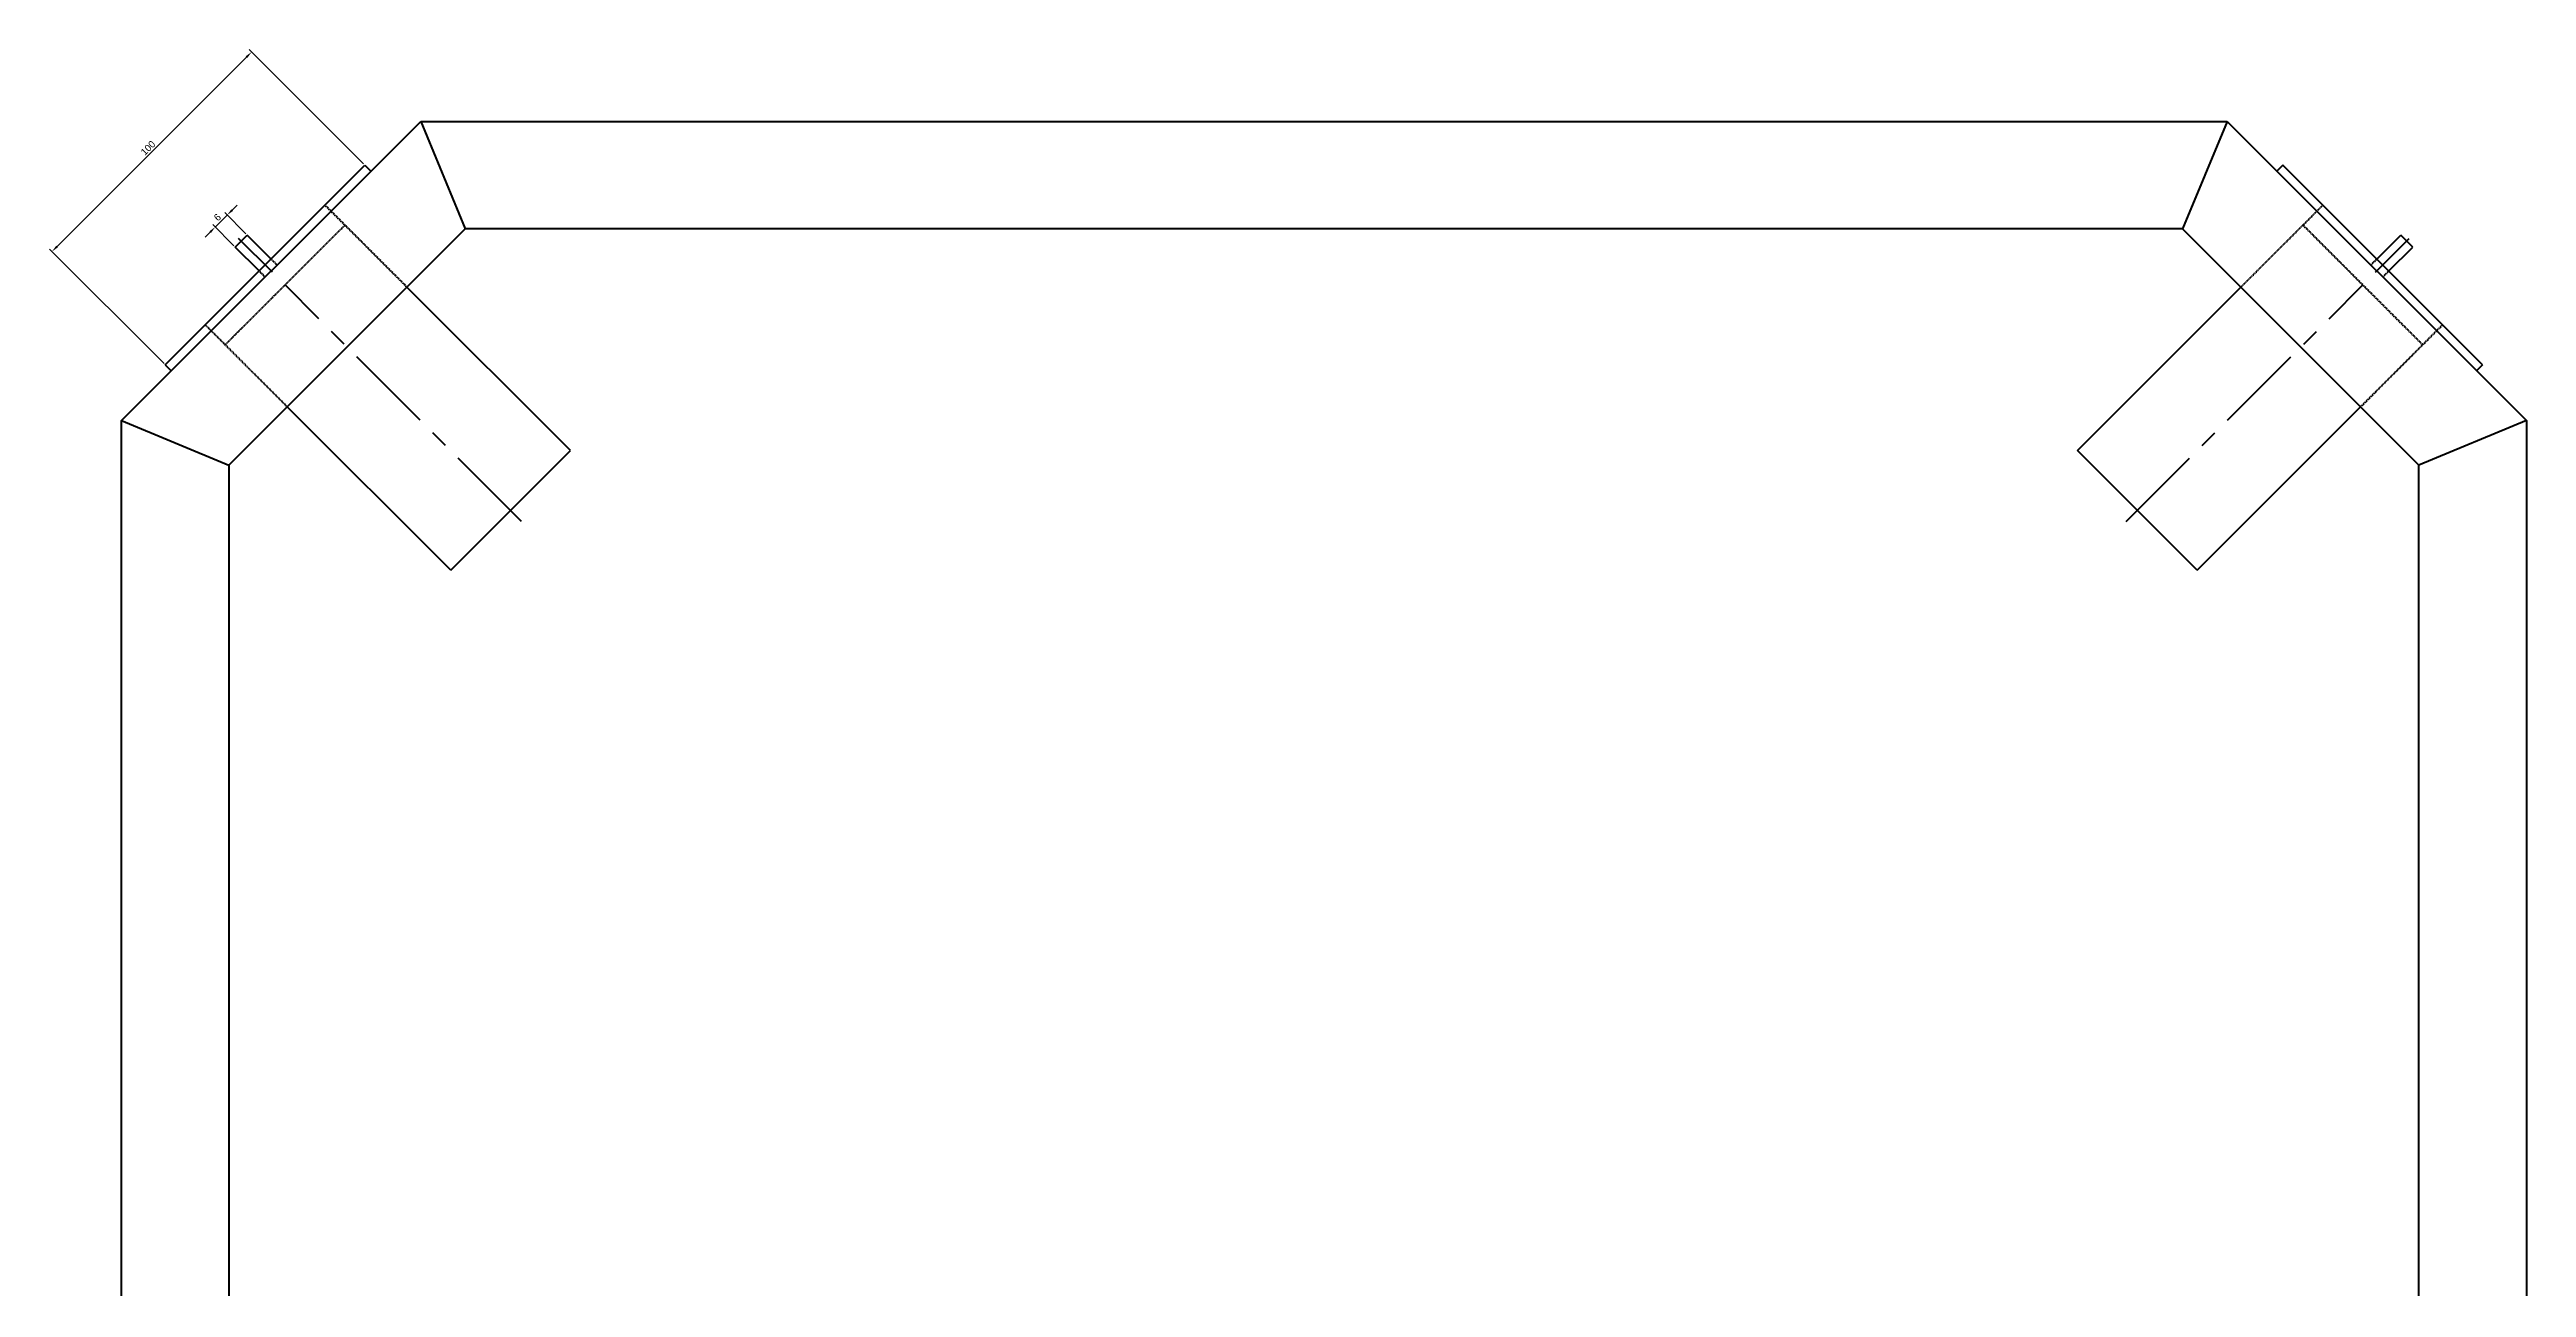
# Model space of a CAD drawing. Header units: millimetres. Extents: x 597 to 10144, y 3302 to 4396.
# Drawn here: x 9267 to 10144, y 3876 to 4315 of the extents above; entities that cross this region are included whole.
import ezdxf

# ---------------------------------------------------------------- set-up
doc = ezdxf.new("R2010")
doc.units = ezdxf.units.MM
doc.linetypes.add('CENTER', pattern=[50.8, 31.75, -6.35, 6.35, -6.35])
doc.linetypes.add('DASHED2', pattern=[0.375, 0.25, -0.125])
for name, color, linetype, lineweight in [('Centre', 5, 'CENTER', 40), ('Dark', 2, 'Continuous', 60), ('Hidden', 8, 'DASHED2', 40), ('Medium', 6, 'Continuous', 20)]:
    doc.layers.add(name, color=color, linetype=linetype, lineweight=lineweight)
doc.dimstyles.new('ISO-25', dxfattribs={"dimtxt": 2.5, "dimasz": 2.5, "dimexe": 1.25, "dimexo": 0.625, "dimtad": 1, "dimtxsty": 'Standard', "dimcen": 2.5, "dimadec": 0, "dimazin": 0, "dimtfac": 1, "dimtmove": 0, "dimatfit": 3, "dimfxl": 1, "dimarcsym": 0})

# ---------------------------------------------------------------- blocks, each defined once
blk = doc.blocks.new('*D18')
at = {"layer": 'Defpoints', "color": 0}
for p in [(9338.48, 4314.09), (9378.61, 4273.95), (9307.9, 4203.24)]:
    blk.add_point(p, dxfattribs=at)
at = {"layer": 'Medium', "color": 0, "lineweight": -2}
for p, q in [((9269.53, 4245.15), (9336.71, 4312.32)), ((9378.17, 4274.4), (9337.59, 4314.97)), ((9307.46, 4203.68), (9266.88, 4244.26))]:
    blk.add_line(p, q, dxfattribs=at)
at = {"layer": 'Medium', "color": 0}
for points in [[(9336.41, 4312.62), (9337, 4312.03), (9338.48, 4314.09)], [(9269.24, 4245.44), (9269.83, 4244.85), (9267.76, 4243.38)]]:
    blk.add_solid(points, dxfattribs=at)
at = {"layer": 'Medium', "color": 0, "insert": (9301.79, 4280.06), "char_height": 2.5, "attachment_point": 5, "rotation": 45}
blk.add_mtext('100', dxfattribs=at)
blk = doc.blocks.new('*D20')
at = {"layer": 'Defpoints', "color": 0}
for p in [(9329.82, 4256.28), (9336.89, 4249.2), (9332.65, 4244.96)]:
    blk.add_point(p, dxfattribs=at)
at = {"layer": 'Medium', "color": 0, "lineweight": -2}
for p, q in [((9336.45, 4249.65), (9328.94, 4257.16)), ((9331.59, 4258.04), (9333.36, 4259.81)), ((9323.81, 4250.27), (9322.04, 4248.5)), ((9332.21, 4245.4), (9324.69, 4252.92)), ((9325.58, 4252.03), (9329.82, 4256.28))]:
    blk.add_line(p, q, dxfattribs=at)
at = {"layer": 'Medium', "color": 0}
for points in [[(9331.29, 4258.34), (9331.88, 4257.75), (9329.82, 4256.28)], [(9323.52, 4250.56), (9324.1, 4249.97), (9325.58, 4252.03)]]:
    blk.add_solid(points, dxfattribs=at)
at = {"layer": 'Medium', "color": 0, "insert": (9326.37, 4255.48), "char_height": 2.5, "attachment_point": 5, "rotation": 45}
blk.add_mtext('6', dxfattribs=at)

msp = doc.modelspace()

# ---------------------------------------------------------------- linework, layer by layer
at = {"layer": 'Centre'}
for p, q in [((9345.854, 4236), (9333.869, 4247.984)), ((10090.966, 4236), (10102.95, 4247.984)), ((9434.142, 4147.712), (9350.327, 4231.527)), ((10002.678, 4147.712), (10086.493, 4231.527))]:
    msp.add_line(p, q, dxfattribs=at)
at = {"layer": 'Dark'}
for p, q in [((9398.41, 4289.51), (9414.191, 4251.41)), ((9398.41, 4289.51), (10038.41, 4289.51)), ((9398.41, 4289.51), (9414.191, 4251.41)), ((10038.41, 4289.51), (10022.628, 4251.41)), ((10038.41, 4289.51), (10022.628, 4251.41)), ((9307.9, 4203.243), (9378.611, 4273.954)), ((9378.611, 4273.954), (9380.732, 4271.832)), ((10058.209, 4273.954), (10056.087, 4271.832)), ((10128.919, 4203.243), (10058.209, 4273.954)), ((9332.649, 4244.962), (9336.891, 4249.205)), ((9345.377, 4240.72), (9336.891, 4249.205)), ((10091.443, 4240.72), (10099.928, 4249.205)), ((10104.171, 4244.962), (10099.928, 4249.205)), ((9341.134, 4236.477), (9332.649, 4244.962)), ((10095.685, 4236.477), (10104.171, 4244.962)), ((9451.443, 4172.837), (9393.531, 4230.749)), ((9985.377, 4172.837), (10043.289, 4230.749)), ((9307.9, 4203.243), (9310.021, 4201.122)), ((10128.919, 4203.243), (10126.798, 4201.122)), ((9409.016, 4130.411), (9351.104, 4188.323)), ((10027.803, 4130.411), (10085.715, 4188.323)), ((9292.344, 4183.444), (9330.444, 4167.662)), ((9292.344, 4183.444), (9330.444, 4167.662)), ((9292.344, 3543.444), (9292.344, 4183.444)), ((10144.476, 4183.444), (10106.376, 4167.662)), ((10144.476, 4183.444), (10106.376, 4167.662)), ((10144.476, 4183.444), (10144.476, 3543.444)), ((9409.016, 4130.411), (9451.443, 4172.837)), ((10027.803, 4130.411), (9985.377, 4172.837))]:
    msp.add_line(p, q, dxfattribs=at)
for points in [[(9292.344, 4183.444), (9398.41, 4289.51)], [(10038.41, 4289.51), (10144.476, 4183.444)], [(9414.191, 4251.41), (9330.444, 4167.662)], [(10022.628, 4251.41), (9414.191, 4251.41)], [(10106.376, 4167.662), (10022.628, 4251.41)], [(9330.444, 4167.662), (9330.444, 3559.226)], [(10106.376, 3559.226), (10106.376, 4167.662)]]:
    msp.add_lwpolyline(points, dxfattribs=at)
at = {"layer": 'Hidden'}
for p, q in [((9371.54, 4252.74), (9364.469, 4259.812)), ((10065.28, 4252.74), (10072.351, 4259.812)), ((9329.113, 4210.314), (9371.54, 4252.74)), ((9393.531, 4230.749), (9371.54, 4252.74)), ((10043.289, 4230.749), (10065.28, 4252.74)), ((10107.706, 4210.314), (10065.28, 4252.74)), ((9345.377, 4240.72), (9347.498, 4238.598)), ((10091.443, 4240.72), (10089.321, 4238.598)), ((9341.134, 4236.477), (9343.255, 4234.356)), ((10095.685, 4236.477), (10093.564, 4234.356)), ((9329.113, 4210.314), (9322.042, 4217.385)), ((10107.706, 4210.314), (10114.777, 4217.385)), ((9351.104, 4188.323), (9329.113, 4210.314)), ((10085.715, 4188.323), (10107.706, 4210.314))]:
    msp.add_line(p, q, dxfattribs=at)

# ---------------------------------------------------------------- dimensions: what is measured, and where the dimension line sits
at = {"layer": 'Medium'}
for p1, p2, distance, picture, middle in [((9307.9, 4203.243), (9378.611, 4273.954), 56.76, '*D18', (9301.794, 4280.059)), ((9332.649, 4244.962), (9336.891, 4249.205), 10, '*D20', (9326.373, 4255.48))]:
    dim = msp.add_aligned_dim(p1=p1, p2=p2, distance=distance, dimstyle='ISO-25', dxfattribs=at)
    dim.commit()
    dim.dimension.update_dxf_attribs({"geometry": picture, "text_midpoint": middle})

doc.saveas('drawing.dxf')
